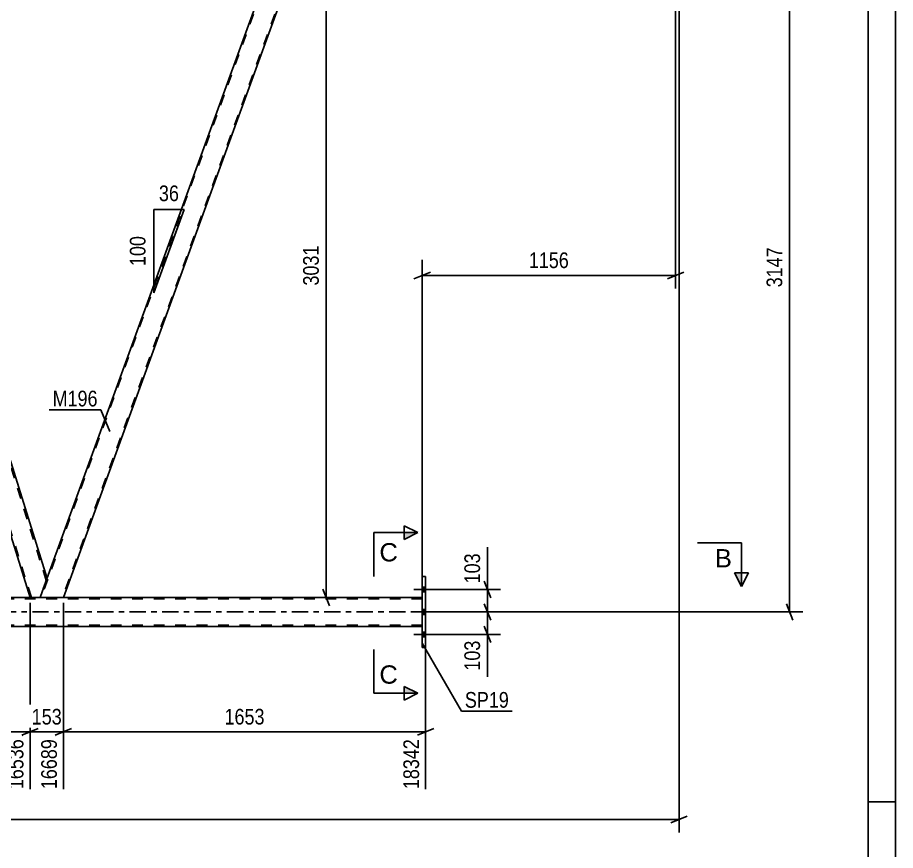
# Model space of a CAD drawing. Header units: millimetres. Extents: x 0 to 841, y 0 to 594.
# Drawn here: x 680.8 to 841, y 289.1 to 441.2 of the extents above; entities that cross this region are included whole.
import ezdxf

# ---------------------------------------------------------------- set-up
doc = ezdxf.new("R2010")
doc.units = ezdxf.units.MM
doc.linetypes.add('DXK_LINE_DOT2', pattern=[3.9198, 1.9599, -1.9599])
doc.linetypes.add('DXK_LINE_DOT3', pattern=[5.9187, 2.979, -0.9799, 0.9799, -0.9799])
doc.styles.add('Arial', font='ARIAL.TTF', dxfattribs={"height": 0.2})
doc.styles.add('Arial Narrow', font='ARIALN.TTF', dxfattribs={"height": 0.2})

# ---------------------------------------------------------------- blocks, each defined once
blk = doc.blocks.new('Unknown-318885939-1135')
at = {"color": 5, "linetype": 'Continuous'}
for p, q in [((841, 0), (841, 594)), ((836, 5), (836, 589)), ((841, 298), (836, 298))]:
    blk.add_line(p, q, dxfattribs=at)
blk = doc.blocks.new('Bolt-318885939-3707 - 3359')
at = {"linetype": 'Continuous'}
for points in [[(754.61, 337.2), (754.61, 336.32), (755.25, 336.32), (755.25, 337.2)], [(754.61, 337.2), (754.61, 336.32), (755.25, 336.32), (755.25, 337.2)], [(754.61, 337.2), (754.61, 336.32), (755.25, 336.32), (755.25, 337.2)], [(754.61, 333.1), (754.61, 332.22), (755.25, 332.22), (755.25, 333.1)], [(754.61, 333.1), (754.61, 332.22), (755.25, 332.22), (755.25, 333.1)], [(754.61, 329), (754.61, 328.12), (755.25, 328.12), (755.25, 329)], [(754.61, 329), (754.61, 328.12), (755.25, 328.12), (755.25, 329)], [(754.61, 329), (754.61, 328.12), (755.25, 328.12), (755.25, 329)]]:
    blk.add_hatch(color=1, dxfattribs=at).paths.add_polyline_path(points)
at = {"color": 1, "linetype": 'Continuous'}
for p, q in [((756.41, 336.76), (753.09, 336.76)), ((756.41, 336.76), (753.09, 336.76)), ((756.41, 336.76), (753.09, 336.76)), ((755.25, 337.2), (754.61, 337.2)), ((755.25, 337.2), (754.61, 337.2)), ((755.25, 337.2), (754.61, 337.2)), ((755.25, 336.32), (754.61, 336.32)), ((755.25, 336.32), (754.61, 336.32)), ((755.25, 336.32), (754.61, 336.32)), ((756.41, 332.66), (753.09, 332.66)), ((756.41, 332.66), (753.09, 332.66)), ((755.25, 333.1), (754.61, 333.1)), ((755.25, 333.1), (754.61, 333.1)), ((755.25, 332.22), (754.61, 332.22)), ((755.25, 332.22), (754.61, 332.22)), ((756.41, 328.56), (753.09, 328.56)), ((756.41, 328.56), (753.09, 328.56)), ((756.41, 328.56), (753.09, 328.56)), ((755.25, 329), (754.61, 329)), ((755.25, 329), (754.61, 329)), ((755.25, 329), (754.61, 329)), ((755.25, 328.12), (754.61, 328.12)), ((755.25, 328.12), (754.61, 328.12)), ((755.25, 328.12), (754.61, 328.12))]:
    blk.add_line(p, q, dxfattribs=at)
blk = doc.blocks.new('Part-318885939-3561 - 3359')
at = {"color": 2, "linetype": 'Continuous'}
for p, q in [((754.61, 326.16), (754.61, 339.16)), ((754.61, 339.16), (755.25, 339.16)), ((755.25, 339.16), (755.25, 326.16)), ((755.25, 326.16), (754.61, 326.16))]:
    blk.add_line(p, q, dxfattribs=at)
blk = doc.blocks.new('Part-318885939-3817 - 3359')
at = {"color": 2, "linetype": 'Continuous'}
for p, q in [((648.13, 456.52), (646.6, 452.32)), ((649.45, 456.52), (648.13, 456.52)), ((686.15, 338.77), (649.45, 456.52)), ((683.04, 335.3), (646.58, 452.27)), ((646.6, 452.32), (646.6, 452.32)), ((686.13, 338.71), (685.88, 338.02)), ((686.13, 338.72), (686.13, 338.71)), ((685.88, 338.02), (684.89, 335.3))]:
    blk.add_line(p, q, dxfattribs=at)
at = {"color": 7, "linetype": 'DXK_LINE_DOT2'}
for p, q in [((686.01, 338.4), (649.2, 456.52)), ((646.6, 452.32), (646.58, 452.27)), ((683.29, 335.3), (646.72, 452.64)), ((685.88, 338.02), (686.07, 338.55)), ((686.15, 338.77), (686.13, 338.72)), ((684.89, 335.3), (683.04, 335.3))]:
    blk.add_line(p, q, dxfattribs=at)
blk = doc.blocks.new('Part-318885939-3837 - 3359')
at = {"color": 7, "linetype": 'DXK_LINE_DOT2'}
for p, q in [((754.61, 335.06), (67.92, 335.06)), ((754.61, 335.3), (754.61, 330.02)), ((754.61, 330.26), (67.92, 330.26))]:
    blk.add_line(p, q, dxfattribs=at)
at = {"color": 2, "linetype": 'Continuous'}
for p, q in [((754.61, 335.3), (608.47, 335.3)), ((754.61, 330.02), (608.47, 330.02))]:
    blk.add_line(p, q, dxfattribs=at)
at = {"color": 7, "linetype": 'DXK_LINE_DOT3'}
blk.add_line((67.92, 332.66), (754.61, 332.66), dxfattribs=at)
blk = doc.blocks.new('Part-318885939-3856 - 3359')
at = {"color": 7, "linetype": 'DXK_LINE_DOT2'}
for p, q in [((729.18, 456.52), (685.06, 335.3)), ((733.09, 456.52), (688.97, 335.3)), ((686.13, 338.72), (684.89, 335.3)), ((689.14, 335.3), (684.89, 335.3))]:
    blk.add_line(p, q, dxfattribs=at)
at = {"color": 2, "linetype": 'Continuous'}
for p, q in [((729.01, 456.52), (686.13, 338.72)), ((733.26, 456.52), (689.14, 335.3)), ((733.26, 456.52), (729.01, 456.52))]:
    blk.add_line(p, q, dxfattribs=at)
blk = doc.blocks.new('StraightDimension-318885939-4217 - 3359')
at = {"color": 7, "linetype": 'Continuous'}
for p, q in [((765.93, 338.26), (767.13, 335.26)), ((756.25, 336.76), (768.93, 336.76)), ((766.53, 332.66), (766.53, 336.76)), ((767.13, 331.16), (765.93, 334.16)), ((756.25, 332.66), (768.93, 332.66))]:
    blk.add_line(p, q, dxfattribs=at)
at = {"color": 0}
blk.add_wipeout([(765.78, 343.97), (761.58, 343.97), (761.58, 337.28), (765.78, 337.28)], dxfattribs=at)
at = {"color": 7, "linetype": 'Continuous'}
blk.add_line((766.53, 336.76), (766.53, 344.49), dxfattribs=at)
blk.add_line((766.53, 336.76), (766.53, 344.49), dxfattribs=at)
at = {"color": 3, "style": 'Arial Narrow'}
blk.add_text('103', height=2.863, rotation=90.0002, dxfattribs=at).set_placement((765.18, 337.88))
blk = doc.blocks.new('StraightDimension-318885939-4385 - 3359')
at = {"color": 7, "linetype": 'Continuous'}
for p, q in [((604.01, 334.3), (604.01, 300.31)), ((683.04, 334.3), (683.04, 300.31)), ((605.51, 311.36), (602.51, 310.16)), ((681.54, 310.16), (684.54, 311.36)), ((604.01, 310.76), (683.04, 310.76))]:
    blk.add_line(p, q, dxfattribs=at)
at = {"color": 0}
blk.add_wipeout([(647.78, 311.51), (647.78, 315.71), (639.27, 315.71), (639.27, 311.51)], dxfattribs=at)
at = {"color": 0, "linetype": 'Continuous'}
blk.add_wipeout([(682.44, 310.06), (678.24, 310.06), (678.24, 299.71), (682.44, 299.71)], dxfattribs=at)
at = {"color": 3, "style": 'Arial Narrow'}
blk.add_text('1976', height=2.863, dxfattribs=at).set_placement((639.87, 312.11))
at = {"color": 3, "linetype": 'Continuous', "style": 'Arial Narrow'}
blk.add_text('16536', height=2.863, rotation=90.0002, dxfattribs=at).set_placement((681.84, 300.31))
blk = doc.blocks.new('StraightDimension-318885939-4363 - 3359')
at = {"color": 7, "linetype": 'Continuous'}
for p, q in [((683.04, 334.3), (683.04, 300.31)), ((689.14, 334.3), (689.14, 300.31)), ((681.54, 310.16), (684.54, 311.36)), ((690.64, 311.36), (687.64, 310.16)), ((683.04, 310.76), (689.14, 310.76))]:
    blk.add_line(p, q, dxfattribs=at)
at = {"color": 0}
blk.add_wipeout([(689.43, 311.51), (689.43, 315.71), (682.75, 315.71), (682.75, 311.51)], dxfattribs=at)
at = {"color": 0, "linetype": 'Continuous'}
blk.add_wipeout([(688.54, 310.06), (684.34, 310.06), (684.34, 299.71), (688.54, 299.71)], dxfattribs=at)
at = {"color": 3, "style": 'Arial Narrow'}
blk.add_text('153', height=2.863, dxfattribs=at).set_placement((683.35, 312.11))
at = {"color": 3, "linetype": 'Continuous', "style": 'Arial Narrow'}
blk.add_text('16689', height=2.863, rotation=90.0002, dxfattribs=at).set_placement((687.94, 300.31))
blk = doc.blocks.new('StraightDimension-318885939-4304 - 3359')
at = {"color": 7, "linetype": 'Continuous'}
for p, q in [((822.29, 457.02), (821.09, 460.02)), ((802.51, 458.52), (824.09, 458.52)), ((821.69, 332.66), (821.69, 458.52)), ((821.09, 334.16), (822.29, 331.16)), ((756.25, 332.66), (824.09, 332.66))]:
    blk.add_line(p, q, dxfattribs=at)
at = {"color": 0}
blk.add_wipeout([(820.94, 399.84), (816.74, 399.84), (816.74, 391.33), (820.94, 391.33)], dxfattribs=at)
at = {"color": 3, "style": 'Arial Narrow'}
blk.add_text('3147', height=2.863, rotation=90.0002, dxfattribs=at).set_placement((820.34, 391.93))
blk = doc.blocks.new('AngleDimension-318885939-3931 - 3359')
at = {"color": 7, "linetype": 'Continuous'}
for p, q in [((705.62, 406.16), (711.17, 406.16)), ((705.62, 390.94), (711.17, 406.16)), ((705.62, 390.94), (705.62, 406.16)), ((708.44, 398.68), (711.17, 406.16))]:
    blk.add_line(p, q, dxfattribs=at)
at = {"color": 0}
for points in [[(710.82, 407.06), (710.82, 411.26), (705.97, 411.26), (705.97, 407.06)], [(704.72, 401.89), (700.52, 401.89), (700.52, 395.21), (704.72, 395.21)]]:
    blk.add_wipeout(points, dxfattribs=at)
at = {"color": 3, "style": 'Arial Narrow'}
blk.add_text('36', height=2.863, dxfattribs=at).set_placement((706.57, 407.66))
blk.add_text('100', height=2.863, rotation=90.0002, dxfattribs=at).set_placement((704.12, 395.81))
blk = doc.blocks.new('StraightDimension-318885939-4225 - 3359')
at = {"color": 7, "linetype": 'Continuous'}
for p, q in [((765.93, 334.16), (767.13, 331.16)), ((756.25, 332.66), (768.93, 332.66)), ((766.53, 328.56), (766.53, 332.66)), ((756.25, 328.56), (768.93, 328.56)), ((767.13, 327.06), (765.93, 330.06))]:
    blk.add_line(p, q, dxfattribs=at)
at = {"color": 0}
blk.add_wipeout([(765.78, 328.03), (761.58, 328.03), (761.58, 321.35), (765.78, 321.35)], dxfattribs=at)
at = {"color": 7, "linetype": 'Continuous'}
blk.add_line((766.53, 328.56), (766.53, 320.82), dxfattribs=at)
blk.add_line((766.53, 328.56), (766.53, 320.82), dxfattribs=at)
at = {"color": 3, "style": 'Arial Narrow'}
blk.add_text('103', height=2.863, rotation=90.0002, dxfattribs=at).set_placement((765.18, 321.95))
blk = doc.blocks.new('StraightDimension-318885939-4293 - 3359')
at = {"color": 7, "linetype": 'Continuous'}
for p, q in [((800.87, 455.52), (800.87, 391.69)), ((754.61, 336.3), (754.61, 396.94)), ((756.11, 394.69), (753.11, 393.49)), ((799.37, 393.49), (802.37, 394.69)), ((754.61, 394.09), (800.87, 394.09))]:
    blk.add_line(p, q, dxfattribs=at)
at = {"color": 0}
blk.add_wipeout([(782, 394.84), (782, 399.04), (773.48, 399.04), (773.48, 394.84)], dxfattribs=at)
at = {"color": 3, "style": 'Arial Narrow'}
blk.add_text('1156', height=2.863, dxfattribs=at).set_placement((774.08, 395.44))
blk = doc.blocks.new('StraightDimension-318885939-4314 - 3359')
at = {"color": 7, "linetype": 'Continuous'}
for p, q in [((737.7, 455.02), (736.5, 458.02)), ((740.86, 456.52), (734.25, 456.52)), ((737.1, 335.3), (737.1, 456.52)), ((736.5, 336.8), (737.7, 333.8)), ((714.61, 335.3), (739.5, 335.3))]:
    blk.add_line(p, q, dxfattribs=at)
at = {"color": 0}
blk.add_wipeout([(736.35, 400.16), (732.15, 400.16), (732.15, 391.65), (736.35, 391.65)], dxfattribs=at)
at = {"color": 3, "style": 'Arial Narrow'}
blk.add_text('3031', height=2.863, rotation=90.0002, dxfattribs=at).set_placement((735.75, 392.25))
blk = doc.blocks.new('StraightDimension-318885939-4351 - 3359')
at = {"color": 7, "linetype": 'Continuous'}
for p, q in [((755.25, 338.16), (755.25, 300.31)), ((689.14, 334.3), (689.14, 300.31)), ((690.64, 311.36), (687.64, 310.16)), ((753.75, 310.16), (756.75, 311.36)), ((689.14, 310.76), (755.25, 310.76))]:
    blk.add_line(p, q, dxfattribs=at)
at = {"color": 0}
blk.add_wipeout([(726.45, 311.51), (726.45, 315.71), (717.94, 315.71), (717.94, 311.51)], dxfattribs=at)
at = {"color": 0, "linetype": 'Continuous'}
blk.add_wipeout([(754.65, 310.06), (750.45, 310.06), (750.45, 299.71), (754.65, 299.71)], dxfattribs=at)
at = {"color": 3, "style": 'Arial Narrow'}
blk.add_text('1653', height=2.863, dxfattribs=at).set_placement((718.54, 312.11))
at = {"color": 3, "linetype": 'Continuous', "style": 'Arial Narrow'}
blk.add_text('18342', height=2.863, rotation=90.0002, dxfattribs=at).set_placement((754.05, 300.31))
blk = doc.blocks.new('StraightDimension-318885939-4631 - 3359')
at = {"color": 7, "linetype": 'Continuous'}
for p, q in [((801.51, 451.02), (801.51, 292.38)), ((800.01, 294.18), (803.01, 295.38)), ((57.06, 294.78), (801.51, 294.78))]:
    blk.add_line(p, q, dxfattribs=at)
blk = doc.blocks.new('Mark-318885939-3557 - 3359')
at = {"color": 0}
blk.add_wipeout([(770.45, 315.18), (770.45, 318.18), (762.41, 318.18), (762.41, 315.18)], dxfattribs=at)
blk.add_wipeout([(770.45, 315.18), (770.45, 318.18), (762.41, 318.18), (762.41, 315.18)], dxfattribs=at)
at = {"color": 30, "linetype": 'Continuous'}
for p, q in [((754.62, 326.95), (761.81, 314.58)), ((761.81, 314.58), (771.05, 314.58))]:
    blk.add_line(p, q, dxfattribs=at)
at = {"color": 3, "style": 'Arial Narrow'}
blk.add_text('SP19', height=2.863, dxfattribs=at).set_placement((762.41, 315.18))
blk = doc.blocks.new('Mark-318885939-3852 - 3359')
at = {"color": 0}
blk.add_wipeout([(695.39, 370.19), (695.39, 373.19), (687.16, 373.19), (687.16, 370.19)], dxfattribs=at)
blk.add_wipeout([(695.39, 370.19), (695.39, 373.19), (687.16, 373.19), (687.16, 370.19)], dxfattribs=at)
at = {"color": 30, "linetype": 'Continuous'}
for p in [(686.56, 369.59), (697.61, 365.61)]:
    blk.add_line(p, (695.99, 369.59), dxfattribs=at)
at = {"color": 3, "style": 'Arial Narrow'}
blk.add_text('M196', height=2.863, dxfattribs=at).set_placement((687.16, 370.19))
blk = doc.blocks.new('SectionMark-318885939-5036 - 3359')
at = {"linetype": 'Continuous'}
blk.add_hatch(color=6, dxfattribs=at).paths.add_polyline_path([(811.65, 339.8), (812.9, 339.8), (812.9, 337.3)])
at = {"color": 6, "linetype": 'Continuous'}
for p, q in [((812.9, 345.3), (804.9, 345.3)), ((812.9, 345.3), (812.9, 337.3)), ((811.65, 339.8), (814.15, 339.8)), ((812.9, 337.3), (811.65, 339.8)), ((814.15, 339.8), (812.9, 337.3))]:
    blk.add_line(p, q, dxfattribs=at)
at = {"color": 0, "linetype": 'Continuous'}
blk.add_wipeout([(811.15, 340.8), (811.15, 344.3), (808.04, 344.3), (808.04, 340.8)], dxfattribs=at)
at = {"color": 3, "linetype": 'Continuous', "style": 'Arial'}
blk.add_text('B', height=3.34, dxfattribs=at).set_placement((808.04, 340.8))
blk = doc.blocks.new('SectionMark-318885939-5040 - 3359')
at = {"linetype": 'Continuous'}
for points in [[(751.31, 345.89), (751.31, 347.14), (753.81, 347.14)], [(751.31, 317.82), (751.31, 319.07), (753.81, 317.82)]]:
    blk.add_hatch(color=6, dxfattribs=at).paths.add_polyline_path(points)
at = {"color": 6, "linetype": 'Continuous'}
for p, q in [((751.31, 345.89), (751.31, 348.39)), ((751.31, 348.39), (753.81, 347.14)), ((745.81, 347.14), (745.81, 339.14)), ((745.81, 347.14), (753.81, 347.14)), ((753.81, 347.14), (751.31, 345.89)), ((745.81, 317.82), (745.81, 325.82)), ((753.81, 317.82), (751.31, 319.07)), ((751.31, 319.07), (751.31, 316.57)), ((745.81, 317.82), (753.81, 317.82)), ((753.81, 317.82), (751.31, 316.57))]:
    blk.add_line(p, q, dxfattribs=at)
at = {"color": 0, "linetype": 'Continuous'}
for points in [[(750.18, 341.89), (750.18, 345.39), (746.81, 345.39), (746.81, 341.89)], [(750.18, 319.57), (750.18, 323.07), (746.81, 323.07), (746.81, 319.57)]]:
    blk.add_wipeout(points, dxfattribs=at)
at = {"color": 3, "linetype": 'Continuous', "style": 'Arial'}
for p in [(746.81, 341.89), (746.81, 319.57)]:
    blk.add_text('C', height=3.34, dxfattribs=at).set_placement(p)

msp = doc.modelspace()

# ---------------------------------------------------------------- block references
for name in ['Unknown-318885939-1135', 'Part-318885939-3817 - 3359', 'Part-318885939-3856 - 3359', 'Part-318885939-3561 - 3359', 'Bolt-318885939-3707 - 3359', 'Part-318885939-3837 - 3359']:
    msp.add_blockref(name, (0, 0))

# ---------------------------------------------------------------- next in the draw order: block references
for name in ['StraightDimension-318885939-4314 - 3359', 'AngleDimension-318885939-3931 - 3359', 'StraightDimension-318885939-4217 - 3359', 'StraightDimension-318885939-4385 - 3359']:
    msp.add_blockref(name, (0, 0))

# ---------------------------------------------------------------- next in the draw order: block references
for name in ['StraightDimension-318885939-4304 - 3359', 'StraightDimension-318885939-4363 - 3359']:
    msp.add_blockref(name, (0, 0))

# ---------------------------------------------------------------- next in the draw order: block references
for name in ['StraightDimension-318885939-4293 - 3359', 'StraightDimension-318885939-4225 - 3359']:
    msp.add_blockref(name, (0, 0))

# ---------------------------------------------------------------- next in the draw order: block references
msp.add_blockref('StraightDimension-318885939-4351 - 3359', (0, 0))

# ---------------------------------------------------------------- next in the draw order: block references
msp.add_blockref('StraightDimension-318885939-4631 - 3359', (0, 0))

# ---------------------------------------------------------------- next in the draw order: block references
for name in ['Mark-318885939-3852 - 3359', 'SectionMark-318885939-5036 - 3359', 'Mark-318885939-3557 - 3359']:
    msp.add_blockref(name, (0, 0))

# ---------------------------------------------------------------- next in the draw order: block references
msp.add_blockref('SectionMark-318885939-5040 - 3359', (0, 0))

doc.saveas('drawing.dxf')
